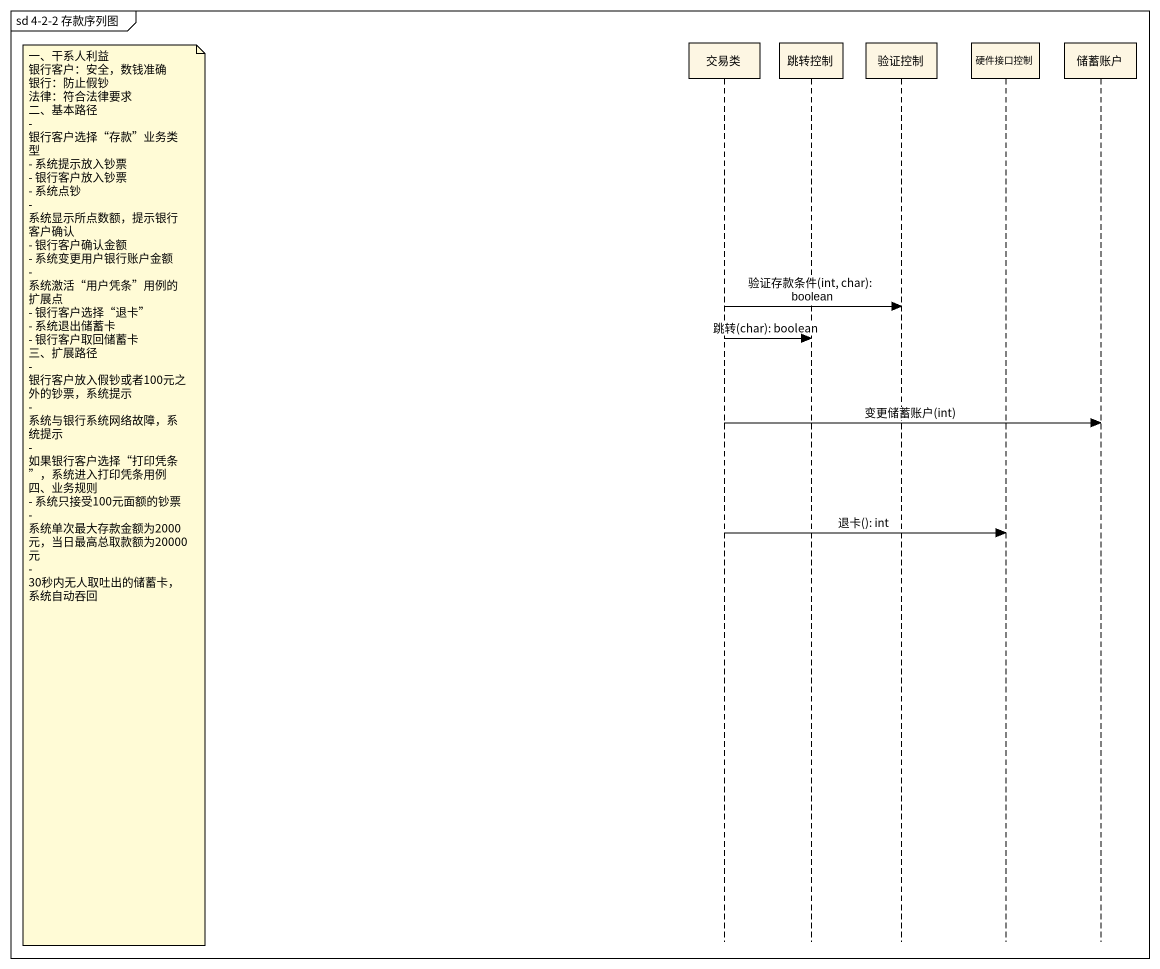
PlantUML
@startuml
mainframe sd 4-2-2 存款序列图
hide footbox
participant 交易类
participant 跳转控制
participant 验证控制
participant 硬件接口控制
participant 储蓄账户

交易类 -> 验证控制 : 验证存款条件(int, char): boolean
交易类 -> 跳转控制 : 跳转(char): boolean
交易类 -> 储蓄账户 : 变更储蓄账户(int)
note left of 交易类
  一、干系人利益
  银行客户：安全，数钱准确
  银行：防止假钞
  法律：符合法律要求
  二、基本路径
  - 银行客户选择“存款”业务类型
  - 系统提示放入钞票
  - 银行客户放入钞票
  - 系统点钞
  - 系统显示所点数额，提示银行客户确认
  - 银行客户确认金额
  - 系统变更用户银行账户金额
  - 系统激活“用户凭条”用例的扩展点
  - 银行客户选择“退卡”
  - 系统退出储蓄卡
  - 银行客户取回储蓄卡
  三、扩展路径
  - 银行客户放入假钞或者100元之外的钞票，系统提示
  - 系统与银行系统网络故障，系统提示
  - 如果银行客户选择“打印凭条”，系统进入打印凭条用例
  四、业务规则
  - 系统只接受100元面额的钞票
  - 系统单次最大存款金额为2000元，当日最高总取款额为20000元
  - 30秒内无人取吐出的储蓄卡，系统自动吞回
end note
交易类 -> 硬件接口控制 : 退卡(): int
@enduml
